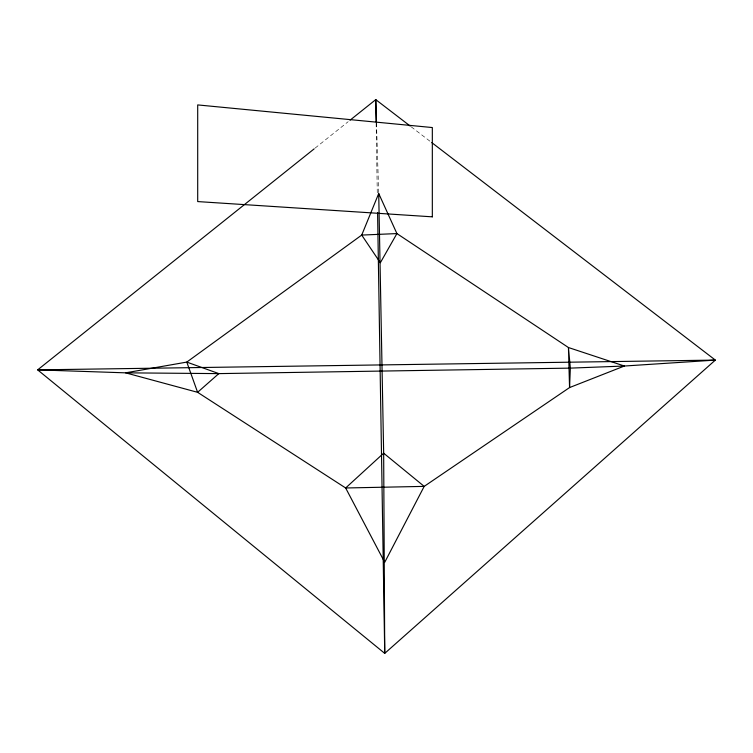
<?xml version="1.0" encoding="UTF-8"?>
<svg xmlns="http://www.w3.org/2000/svg" width="753" height="753" viewBox="0 0 753 753"><rect width="100%" height="100%" fill="white"/><g stroke="black" fill="none" stroke-linecap="round" stroke-linejoin="round"><path stroke-width="0.56" stroke-dasharray="3.77 2.82" d="M315.112 148.106L348.187 121.666M411.204 126.824L430.801 141.856M376.491 123.106L378.712 193.512M376.133 123.153L377.281 193.69"/><path stroke-width="1.13" d="M431.733 142.571L715.35 360.094L624.378 366.024L568.44 347.528L396.916 233.581L378.712 193.512L361.722 235.077L186.791 362.089L125.591 372.839L37.65 369.874L314.199 148.84M350.032 120.198L375.756 99.631L410.272 126.109M376.453 121.93L375.756 99.631L376.114 121.977M378.712 193.512L383.663 453.193L384.736 653.369L37.65 369.874L715.35 360.094L384.736 653.369L377.582 212.497M570.35 368.123L569.56 387.569L424.193 486.382L384.717 562.303L345.655 487.982L197.606 392.313L125.591 372.839L218.822 373.61L570.35 368.123L624.378 366.024L569.56 387.569L568.44 347.528L570.35 368.123M396.916 233.581L380.34 262.75L361.722 235.077L396.916 233.581M383.663 453.193L345.655 487.982L424.193 486.382L383.663 453.193M218.822 373.61L197.606 392.313L186.791 362.089L218.822 373.61M432.326 216.836L197.7 201.578L197.7 104.912L432.326 127.549L432.326 216.836"/></g></svg>
